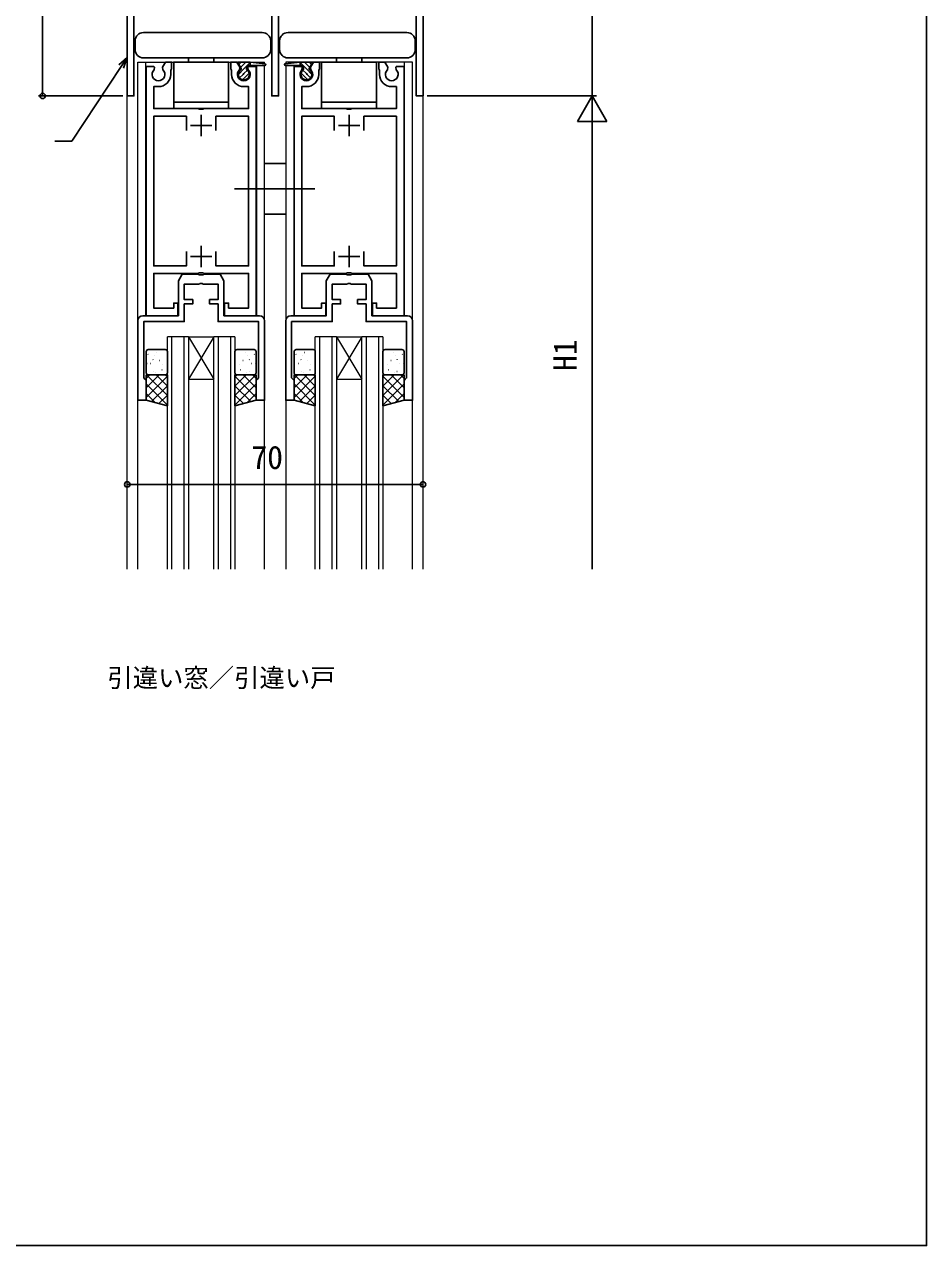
# Model space of a CAD drawing. Units: millimetres, scale not verified. Extents: x -437 to 438, y -681 to 679.
# Drawn here: x 224.9 to 438.3, y -681.3 to -392.4 of the extents above; entities that cross this region are included whole.
import ezdxf
from ezdxf.enums import TextEntityAlignment as Align

# ---------------------------------------------------------------- set-up
doc = ezdxf.new("R2010")
doc.units = ezdxf.units.MM
doc.header["$LTSCALE"] = 4
for name, color, linetype in [('0-1_USER1', 3, 'Continuous'), ('0-2_YKK_11', 7, 'Continuous'), ('0-4_YKK_13', 4, 'Continuous'), ('0-5_YKK_D', 6, 'Continuous'), ('0-6_YKK_ZWAK', 7, 'Continuous')]:
    doc.layers.add(name, color=color, linetype=linetype)
doc.layers.add('0-3_YKK_12', color=2, linetype='Continuous', lineweight=18)
doc.styles.add('ＭＳ ゴシック', font='')
doc.styles.get('ＭＳ ゴシック').set_extended_font_data('MS Gothic')

msp = doc.modelspace()

# ---------------------------------------------------------------- linework, layer by layer
at = {"layer": '0-2_YKK_11'}
for p, q in [((266.689, -418.8), (266.689, -413.8)), ((301.688, -418.8), (301.688, -413.8)), ((264.189, -416.3), (269.189, -416.3)), ((304.188, -416.3), (299.188, -416.3)), ((266.689, -444.8), (266.689, -449.8)), ((301.688, -444.8), (301.688, -449.8)), ((264.189, -447.3), (269.189, -447.3)), ((304.188, -447.3), (299.188, -447.3))]:
    msp.add_line(p, q, dxfattribs=at)
for points in [[(319.189, -409.297), (319.189, -309.297)], [(249.189, -354.297), (249.189, -409.297), (250.789, -409.297), (250.789, -384.297)], [(283.389, -384.297), (283.389, -409.297), (284.989, -409.297), (284.989, -384.297)], [(317.589, -384.297), (317.589, -409.297), (319.189, -409.297)], [(257.64, -403.13), (257.557, -402.523), (258.263, -401.3), (259.689, -401.3), (259.689, -402.9), (259.589, -403.073)], [(273.789, -403.073), (273.689, -402.9), (273.689, -401.3), (275.115, -401.3), (275.821, -402.523), (275.738, -403.13)], [(294.588, -403.073), (294.688, -402.9), (294.688, -401.3), (293.263, -401.3), (292.557, -402.523), (292.639, -403.13)], [(310.737, -403.13), (310.82, -402.523), (310.114, -401.3), (308.688, -401.3), (308.688, -402.9), (308.788, -403.073)], [(266.018, -451.3), (255.489, -451.3), (255.489, -459.5), (260.189, -459.5), (260.189, -458.3), (261.189, -458.3), (261.189, -461.3), (253.689, -461.3), (253.689, -402.3), (255.492, -402.3), (255.621, -402.523), (255.538, -403.13)], [(259.589, -403.073), (259.489, -403.247), (259.489, -404.2)], [(279.689, -402.3), (279.689, -461.3), (272.189, -461.3), (272.189, -458.3), (273.189, -458.3), (273.189, -459.5), (277.889, -459.5), (277.889, -451.3), (267.36, -451.3)], [(273.889, -404.2), (273.889, -403.247), (273.789, -403.073)], [(277.84, -403.13), (277.757, -402.523), (277.886, -402.3), (279.689, -402.3)], [(288.688, -402.3), (288.688, -461.3), (296.188, -461.3), (296.188, -458.3), (295.188, -458.3), (295.188, -459.5), (290.488, -459.5), (290.488, -451.3), (301.017, -451.3)], [(290.537, -403.13), (290.62, -402.523), (290.491, -402.3), (288.688, -402.3)], [(294.488, -404.2), (294.488, -403.247), (294.588, -403.073)], [(302.359, -451.3), (312.888, -451.3), (312.888, -459.5), (308.188, -459.5), (308.188, -458.3), (307.188, -458.3), (307.188, -461.3), (314.688, -461.3), (314.688, -402.3), (312.885, -402.3), (312.757, -402.523), (312.839, -403.13)], [(308.788, -403.073), (308.888, -403.247), (308.888, -404.2)], [(256.589, -407.1), (255.489, -407.1), (255.489, -412.3), (266.018, -412.3)], [(267.36, -412.3), (277.889, -412.3), (277.889, -407.1), (276.789, -407.1)], [(301.017, -412.3), (290.488, -412.3), (290.488, -407.1), (291.588, -407.1)], [(311.788, -407.1), (312.888, -407.1), (312.888, -412.3), (302.359, -412.3)], [(266.018, -412.3), (266.21, -412.443), (267.168, -412.443), (267.36, -412.3)], [(302.359, -412.3), (302.167, -412.443), (301.209, -412.443), (301.017, -412.3)], [(263.189, -446.1), (263.189, -449.5), (255.489, -449.5), (255.489, -414.1), (263.189, -414.1), (263.189, -417.5)], [(270.189, -417.5), (270.189, -414.1), (277.889, -414.1), (277.889, -449.5), (270.189, -449.5), (270.189, -446.1)], [(298.188, -417.5), (298.188, -414.1), (290.488, -414.1), (290.488, -449.5), (298.188, -449.5), (298.188, -446.1)], [(305.188, -446.1), (305.188, -449.5), (312.888, -449.5), (312.888, -414.1), (305.188, -414.1), (305.188, -417.5)], [(252.889, -461.3), (261.289, -461.3), (261.289, -453.059), (262.189, -451.5), (266.018, -451.5), (266.21, -451.643), (267.168, -451.643), (267.36, -451.5), (271.189, -451.5), (272.089, -453.059), (272.089, -461.3), (280.489, -461.3)], [(267.36, -451.3), (267.168, -451.157), (266.21, -451.157), (266.018, -451.3)], [(287.888, -461.3), (296.288, -461.3), (296.288, -453.059), (297.188, -451.5), (301.018, -451.5), (301.209, -451.643), (302.168, -451.643), (302.359, -451.5), (306.188, -451.5), (307.088, -453.059), (307.088, -461.3), (315.488, -461.3)], [(301.017, -451.3), (301.209, -451.157), (302.167, -451.157), (302.359, -451.3)], [(281.689, -462.5), (281.689, -481.3), (279.689, -481.3), (279.689, -476.6), (279.989, -476.3), (280.289, -476), (280.289, -462.7), (270.689, -462.7), (270.689, -458.5), (268.689, -458.5), (268.689, -457.5), (270.689, -457.5), (270.689, -453.8), (267.147, -453.8), (266.964, -453.68), (266.414, -453.68), (266.231, -453.8), (262.689, -453.8), (262.689, -457.5), (264.689, -457.5), (264.689, -458.5), (262.689, -458.5), (262.689, -462.7), (253.089, -462.7), (253.089, -476), (253.389, -476.3), (253.689, -476.6), (253.689, -481.3), (251.689, -481.3), (251.689, -462.5)], [(316.688, -462.5), (316.688, -481.3), (314.688, -481.3), (314.688, -476.6), (314.988, -476.3), (315.288, -476), (315.288, -462.7), (305.688, -462.7), (305.688, -458.5), (303.688, -458.5), (303.688, -457.5), (305.688, -457.5), (305.688, -453.8), (302.147, -453.8), (301.963, -453.68), (301.414, -453.68), (301.23, -453.8), (297.688, -453.8), (297.688, -457.5), (299.688, -457.5), (299.688, -458.5), (297.688, -458.5), (297.688, -462.7), (288.088, -462.7), (288.088, -476), (288.388, -476.3), (288.688, -476.6), (288.688, -481.3), (286.688, -481.3), (286.688, -462.5)]]:
    msp.add_lwpolyline(points, dxfattribs=at)
for centre, radius, start, end in [((256.589, -404.2), 1.5, 134.47776, 45.52222), ((256.589, -404.2), 2.9, 270, 0.00032), ((276.789, -404.2), 2.9, 180, 270), ((276.789, -404.2), 1.5, 134.47753, 45.52245), ((291.588, -404.2), 1.5, 134.47755, 45.52247), ((291.588, -404.2), 2.9, 270, 0), ((311.788, -404.2), 2.9, 179.99968, 270), ((311.788, -404.2), 1.5, 134.47778, 45.52224), ((252.889, -462.5), 1.2, 90.00001, 179.99999), ((280.489, -462.5), 1.2, 0.00001, 89.99999), ((287.888, -462.5), 1.2, 90.00001, 179.99999), ((315.488, -462.5), 1.2, 0.00001, 89.99999)]:
    msp.add_arc(centre, radius, start, end, dxfattribs=at)
at = {"layer": '0-3_YKK_12'}
for p, q in [((249.189, -521.3), (249.189, -215.14)), ((319.189, -521.3), (319.189, -215.14)), ((251.689, -521.3), (251.689, -401.3)), ((251.689, -401.3), (281.689, -401.3)), ((251.689, -401.3), (281.689, -401.3)), ((253.589, -461.3), (253.589, -401.3)), ((279.789, -401.3), (279.789, -401.471)), ((281.689, -401.687), (281.689, -401.3)), ((286.689, -401.3), (286.689, -401.687)), ((316.689, -401.3), (286.689, -401.3)), ((316.689, -401.3), (286.689, -401.3)), ((288.588, -401.3), (288.588, -401.471)), ((314.789, -461.3), (314.789, -401.3)), ((316.689, -521.3), (316.689, -401.3)), ((279.789, -402.1), (279.789, -461.3)), ((281.689, -521.3), (281.689, -402.1)), ((286.689, -402.1), (286.689, -521.3)), ((288.588, -402.1), (288.588, -461.3)), ((258.69, -521.3), (258.69, -466.3)), ((263.69, -466.3), (258.69, -466.3)), ((259.69, -466.3), (259.69, -521.3)), ((262.69, -521.3), (262.69, -466.3)), ((263.69, -466.3), (263.69, -521.3)), ((263.69, -466.3), (269.69, -466.3)), ((263.69, -466.3), (269.69, -476.3)), ((269.69, -466.3), (263.69, -476.3)), ((269.69, -521.3), (269.69, -466.3)), ((274.69, -466.3), (269.69, -466.3)), ((270.69, -466.3), (270.69, -521.3)), ((273.69, -521.3), (273.69, -466.3)), ((274.69, -466.3), (274.69, -521.3)), ((293.689, -521.3), (293.689, -466.3)), ((298.689, -466.3), (293.689, -466.3)), ((294.689, -466.3), (294.689, -521.3)), ((297.689, -521.3), (297.689, -466.3)), ((298.689, -466.3), (298.689, -521.3)), ((298.689, -466.3), (304.689, -466.3)), ((298.689, -466.3), (304.689, -476.3)), ((304.689, -466.3), (298.689, -476.3)), ((304.689, -521.3), (304.689, -466.3)), ((309.689, -466.3), (304.689, -466.3)), ((305.689, -466.3), (305.689, -521.3)), ((308.689, -521.3), (308.689, -466.3)), ((309.689, -466.3), (309.689, -521.3)), ((263.69, -476.3), (269.69, -476.3)), ((298.689, -476.3), (304.689, -476.3))]:
    msp.add_line(p, q, dxfattribs=at)
at = {"layer": '0-4_YKK_13'}
for p, q in [((281.139, -394.3), (253.039, -394.3)), ((315.339, -394.3), (287.239, -394.3)), ((251.039, -396.3), (251.039, -398.3)), ((283.139, -398.3), (283.139, -396.3)), ((285.239, -396.3), (285.239, -398.3)), ((317.339, -398.3), (317.339, -396.3)), ((253.039, -400.3), (281.139, -400.3)), ((263.689, -401.3), (263.689, -400.3)), ((269.689, -401.3), (269.689, -400.3)), ((275.289, -401.3), (278.289, -401.3)), ((276.139, -402.772), (275.289, -401.3)), ((275.606, -401.848), (276.154, -401.3)), ((276.789, -402.91), (278.289, -401.41)), ((278.289, -402.1), (278.289, -401.3)), ((278.289, -401.3), (281.812, -401.701)), ((290.088, -401.3), (286.566, -401.701)), ((287.239, -400.3), (315.339, -400.3)), ((293.088, -401.3), (290.088, -401.3)), ((290.088, -402.1), (290.088, -401.3)), ((291.588, -402.91), (290.088, -401.41)), ((292.772, -401.848), (292.223, -401.3)), ((292.238, -402.772), (293.088, -401.3)), ((298.688, -401.3), (298.688, -400.3)), ((304.688, -401.3), (304.688, -400.3)), ((275.489, -404.21), (275.499, -404.2)), ((275.499, -404.2), (276.789, -402.91)), ((275.79, -405.032), (276.621, -404.2)), ((276.139, -403.074), (276.139, -402.772)), ((276.621, -404.2), (276.789, -404.032)), ((276.789, -404.032), (277.621, -403.201)), ((276.789, -405.155), (277.744, -404.2)), ((277.439, -402.772), (277.827, -402.1)), ((277.439, -403.074), (277.439, -402.772)), ((277.744, -404.2), (278.052, -403.892)), ((277.827, -402.1), (281.789, -402.1)), ((290.55, -402.1), (286.588, -402.1)), ((290.633, -404.2), (290.325, -403.892)), ((290.938, -402.772), (290.55, -402.1)), ((291.588, -405.155), (290.633, -404.2)), ((291.588, -404.032), (290.757, -403.201)), ((290.938, -403.074), (290.938, -402.772)), ((292.878, -404.2), (291.588, -402.91)), ((291.756, -404.2), (291.588, -404.032)), ((292.587, -405.032), (291.756, -404.2)), ((292.238, -403.074), (292.238, -402.772)), ((292.888, -404.21), (292.878, -404.2)), ((276.481, -405.463), (276.789, -405.155)), ((291.896, -405.463), (291.588, -405.155)), ((260.189, -410.8), (273.189, -410.8)), ((260.189, -412.3), (273.189, -412.3)), ((295.188, -410.8), (308.188, -410.8)), ((295.188, -412.3), (308.188, -412.3)), ((281.688, -425.3), (286.688, -425.3)), ((274.573, -431.3), (293.605, -431.3)), ((281.688, -437.3), (286.688, -437.3)), ((253.69, -469.8), (253.69, -474.8)), ((254.088, -470.428), (254.132, -470.452)), ((258.19, -469.3), (254.19, -469.3)), ((255.694, -470.645), (255.701, -470.652)), ((256.165, -469.996), (256.209, -470.02)), ((258.69, -474.8), (258.69, -469.8)), ((274.69, -474.8), (274.69, -469.8)), ((275.19, -469.3), (279.19, -469.3)), ((277.215, -469.996), (277.171, -470.02)), ((277.685, -470.645), (277.679, -470.652)), ((279.291, -470.428), (279.247, -470.452)), ((279.69, -469.8), (279.69, -474.8)), ((288.689, -469.8), (288.689, -474.8)), ((289.087, -470.428), (289.131, -470.452)), ((293.189, -469.3), (289.189, -469.3)), ((290.693, -470.645), (290.7, -470.652)), ((291.164, -469.996), (291.208, -470.02)), ((293.689, -474.8), (293.689, -469.8)), ((309.689, -474.8), (309.689, -469.8)), ((310.189, -469.3), (314.189, -469.3)), ((312.214, -469.996), (312.17, -470.02)), ((312.684, -470.645), (312.678, -470.652)), ((314.29, -470.428), (314.247, -470.452)), ((314.689, -469.8), (314.689, -474.8)), ((253.875, -472.627), (253.882, -472.635)), ((254.731, -472.62), (254.775, -472.644)), ((255.288, -471.634), (255.335, -471.722)), ((256.756, -471.886), (256.8, -471.91)), ((257.636, -472.812), (257.642, -472.82)), ((275.744, -472.812), (275.737, -472.82)), ((276.623, -471.886), (276.579, -471.91)), ((278.091, -471.634), (278.045, -471.722)), ((278.648, -472.62), (278.604, -472.644)), ((279.504, -472.627), (279.498, -472.635)), ((288.874, -472.627), (288.881, -472.635)), ((289.73, -472.62), (289.774, -472.644)), ((290.287, -471.634), (290.334, -471.722)), ((291.755, -471.886), (291.799, -471.91)), ((292.635, -472.812), (292.642, -472.82)), ((310.743, -472.812), (310.736, -472.82)), ((311.623, -471.886), (311.579, -471.91)), ((313.091, -471.634), (313.044, -471.722)), ((313.647, -472.62), (313.604, -472.644)), ((314.504, -472.627), (314.497, -472.635)), ((253.69, -476.144), (254.534, -475.3)), ((253.69, -478.389), (256.779, -475.3)), ((253.69, -480.634), (258.69, -475.634)), ((258.69, -480.202), (253.788, -475.3)), ((254.19, -475.3), (258.19, -475.3)), ((255.322, -474.51), (255.366, -474.534)), ((255.85, -474.832), (255.856, -474.84)), ((258.69, -477.957), (256.033, -475.3)), ((257.399, -474.077), (257.443, -474.101)), ((258.69, -475.712), (258.278, -475.3)), ((274.69, -475.712), (275.101, -475.3)), ((274.69, -477.957), (277.346, -475.3)), ((274.69, -480.202), (279.591, -475.3)), ((279.69, -480.634), (274.69, -475.634)), ((279.19, -475.3), (275.19, -475.3)), ((275.98, -474.077), (275.936, -474.101)), ((279.69, -478.389), (276.6, -475.3)), ((277.53, -474.832), (277.523, -474.84)), ((278.057, -474.51), (278.013, -474.534)), ((279.69, -476.144), (278.845, -475.3)), ((288.689, -476.144), (289.533, -475.3)), ((288.689, -478.389), (291.778, -475.3)), ((288.689, -480.634), (293.689, -475.634)), ((293.689, -480.202), (288.787, -475.3)), ((289.189, -475.3), (293.189, -475.3)), ((290.322, -474.51), (290.366, -474.534)), ((290.849, -474.832), (290.856, -474.84)), ((293.689, -477.957), (291.032, -475.3)), ((292.398, -474.077), (292.442, -474.101)), ((293.689, -475.712), (293.277, -475.3)), ((309.689, -475.712), (310.101, -475.3)), ((309.689, -477.957), (312.346, -475.3)), ((309.689, -480.202), (314.591, -475.3)), ((314.689, -480.634), (309.689, -475.634)), ((314.189, -475.3), (310.189, -475.3)), ((310.98, -474.077), (310.936, -474.101)), ((314.689, -478.389), (311.6, -475.3)), ((312.529, -474.832), (312.522, -474.84)), ((313.056, -474.51), (313.012, -474.534)), ((314.689, -476.144), (313.845, -475.3)), ((258.69, -482.447), (253.69, -477.447)), ((254.935, -481.634), (258.69, -477.879)), ((274.69, -482.447), (279.69, -477.447)), ((278.444, -481.634), (274.69, -477.879)), ((293.689, -482.447), (288.689, -477.447)), ((289.935, -481.634), (293.689, -477.879)), ((309.689, -482.447), (314.689, -477.447)), ((313.443, -481.634), (309.689, -477.879)), ((255.886, -481.888), (253.69, -479.692)), ((256.706, -482.108), (258.69, -480.124)), ((258.477, -482.582), (258.69, -482.37)), ((276.673, -482.108), (274.69, -480.124)), ((274.902, -482.582), (274.69, -482.37)), ((277.493, -481.888), (279.69, -479.692)), ((290.885, -481.888), (288.689, -479.692)), ((291.705, -482.108), (293.689, -480.124)), ((293.476, -482.582), (293.689, -482.37)), ((311.672, -482.108), (309.689, -480.124)), ((309.902, -482.582), (309.689, -482.37)), ((312.493, -481.888), (314.689, -479.692))]:
    msp.add_line(p, q, dxfattribs=at)
for points in [[(273.189, -412.3), (273.189, -401.3), (260.189, -401.3), (260.189, -412.3)], [(276.016, -402.56), (276.789, -401.787), (277.276, -401.3)], [(292.361, -402.56), (291.588, -401.787), (291.101, -401.3)], [(308.188, -412.3), (308.188, -401.3), (295.188, -401.3), (295.188, -412.3)]]:
    msp.add_lwpolyline(points, dxfattribs=at)
for points in [[(258.69, -482.639), (253.69, -481.3), (253.69, -475.3), (258.69, -475.3)], [(274.69, -482.639), (279.69, -481.3), (279.69, -475.3), (274.69, -475.3)], [(293.689, -482.639), (288.689, -481.3), (288.689, -475.3), (293.689, -475.3)], [(309.689, -482.639), (314.689, -481.3), (314.689, -475.3), (309.689, -475.3)]]:
    msp.add_lwpolyline(points, close=True, dxfattribs=at)
for centre, radius, start, end in [((253.039, -396.3), 2, 90, 180), ((281.139, -396.3), 2, 0, 90), ((287.239, -396.3), 2, 90, 180), ((315.339, -396.3), 2, 0, 90), ((253.039, -398.3), 2, 180, 270), ((281.139, -398.3), 2, 270, 0), ((287.239, -398.3), 2, 180, 270), ((315.339, -398.3), 2, 270, 0), ((276.789, -404.2), 1.3, 120, 60), ((281.789, -401.9), 0.2, 270, 83.5011), ((286.588, -401.9), 0.2, 96.4989, 270), ((291.588, -404.2), 1.3, 120, 60), ((254.19, -469.8), 0.5, 89.99998, 179.99998), ((258.19, -469.8), 0.5, 359.99998, 89.99998), ((275.19, -469.8), 0.5, 89.99998, 179.99998), ((279.19, -469.8), 0.5, 359.99998, 89.99998), ((289.189, -469.8), 0.5, 89.99998, 179.99998), ((293.189, -469.8), 0.5, 359.99998, 89.99998), ((310.189, -469.8), 0.5, 89.99998, 179.99998), ((314.189, -469.8), 0.5, 359.99998, 89.99998), ((254.19, -474.8), 0.5, 179.99998, 269.99998), ((258.19, -474.8), 0.5, 269.99998, 359.99998), ((275.19, -474.8), 0.5, 179.99998, 269.99998), ((279.19, -474.8), 0.5, 269.99998, 359.99998), ((289.189, -474.8), 0.5, 179.99998, 269.99998), ((293.189, -474.8), 0.5, 269.99998, 359.99998), ((310.189, -474.8), 0.5, 179.99998, 269.99998), ((314.189, -474.8), 0.5, 269.99998, 359.99998)]:
    msp.add_arc(centre, radius, start, end, dxfattribs=at)
at = {"layer": '0-5_YKK_D'}
for p, q in [((359.189, -309.297), (359.189, -409.297)), ((229.189, -354.297), (229.189, -409.297)), ((248.189, -409.297), (228.189, -409.297)), ((320.189, -409.297), (360.189, -409.297)), ((320.189, -409.297), (360.189, -409.297)), ((359.189, -409.297), (355.689, -415.359)), ((359.189, -409.297), (362.689, -415.359)), ((359.189, -409.297), (359.189, -421.421)), ((355.689, -415.359), (362.689, -415.359)), ((359.189, -416.297), (359.189, -521.3)), ((249.189, -501.22), (319.189, -501.22))]:
    msp.add_line(p, q, dxfattribs=at)
for points in [[(249.189, -400.194), (247.782, -402.321), (236.091, -419.997), (232.041, -419.997)], [(247.212, -401.944), (249.189, -400.194), (248.352, -402.698)]]:
    msp.add_lwpolyline(points, dxfattribs=at)
for centre in [(229.189, -409.297), (249.189, -501.22), (319.189, -501.22)]:
    msp.add_circle(centre, 0.637, dxfattribs=at)
at = {"layer": '0-6_YKK_ZWAK'}
msp.add_lwpolyline([(-436.7, -681.3), (438.3, -681.3), (438.3, 643.7)], dxfattribs=at)

# ---------------------------------------------------------------- texts
at = {"layer": '0-1_USER1', "style": 'ＭＳ ゴシック'}
msp.add_text('引違い窓／引違い戸', height=4.399, dxfattribs=at).set_placement((244.487, -550.482), align=Align.BOTTOM_LEFT)
at = {"layer": '0-5_YKK_D', "style": 'ＭＳ ゴシック'}
msp.add_text('H1', height=5.499, rotation=90, dxfattribs=at).set_placement((357.189, -474.381), align=Align.BOTTOM_LEFT)
msp.add_text('70', height=5.499, dxfattribs=at).set_placement((278.564, -499.22), align=Align.BOTTOM_LEFT)

doc.saveas('drawing.dxf')
